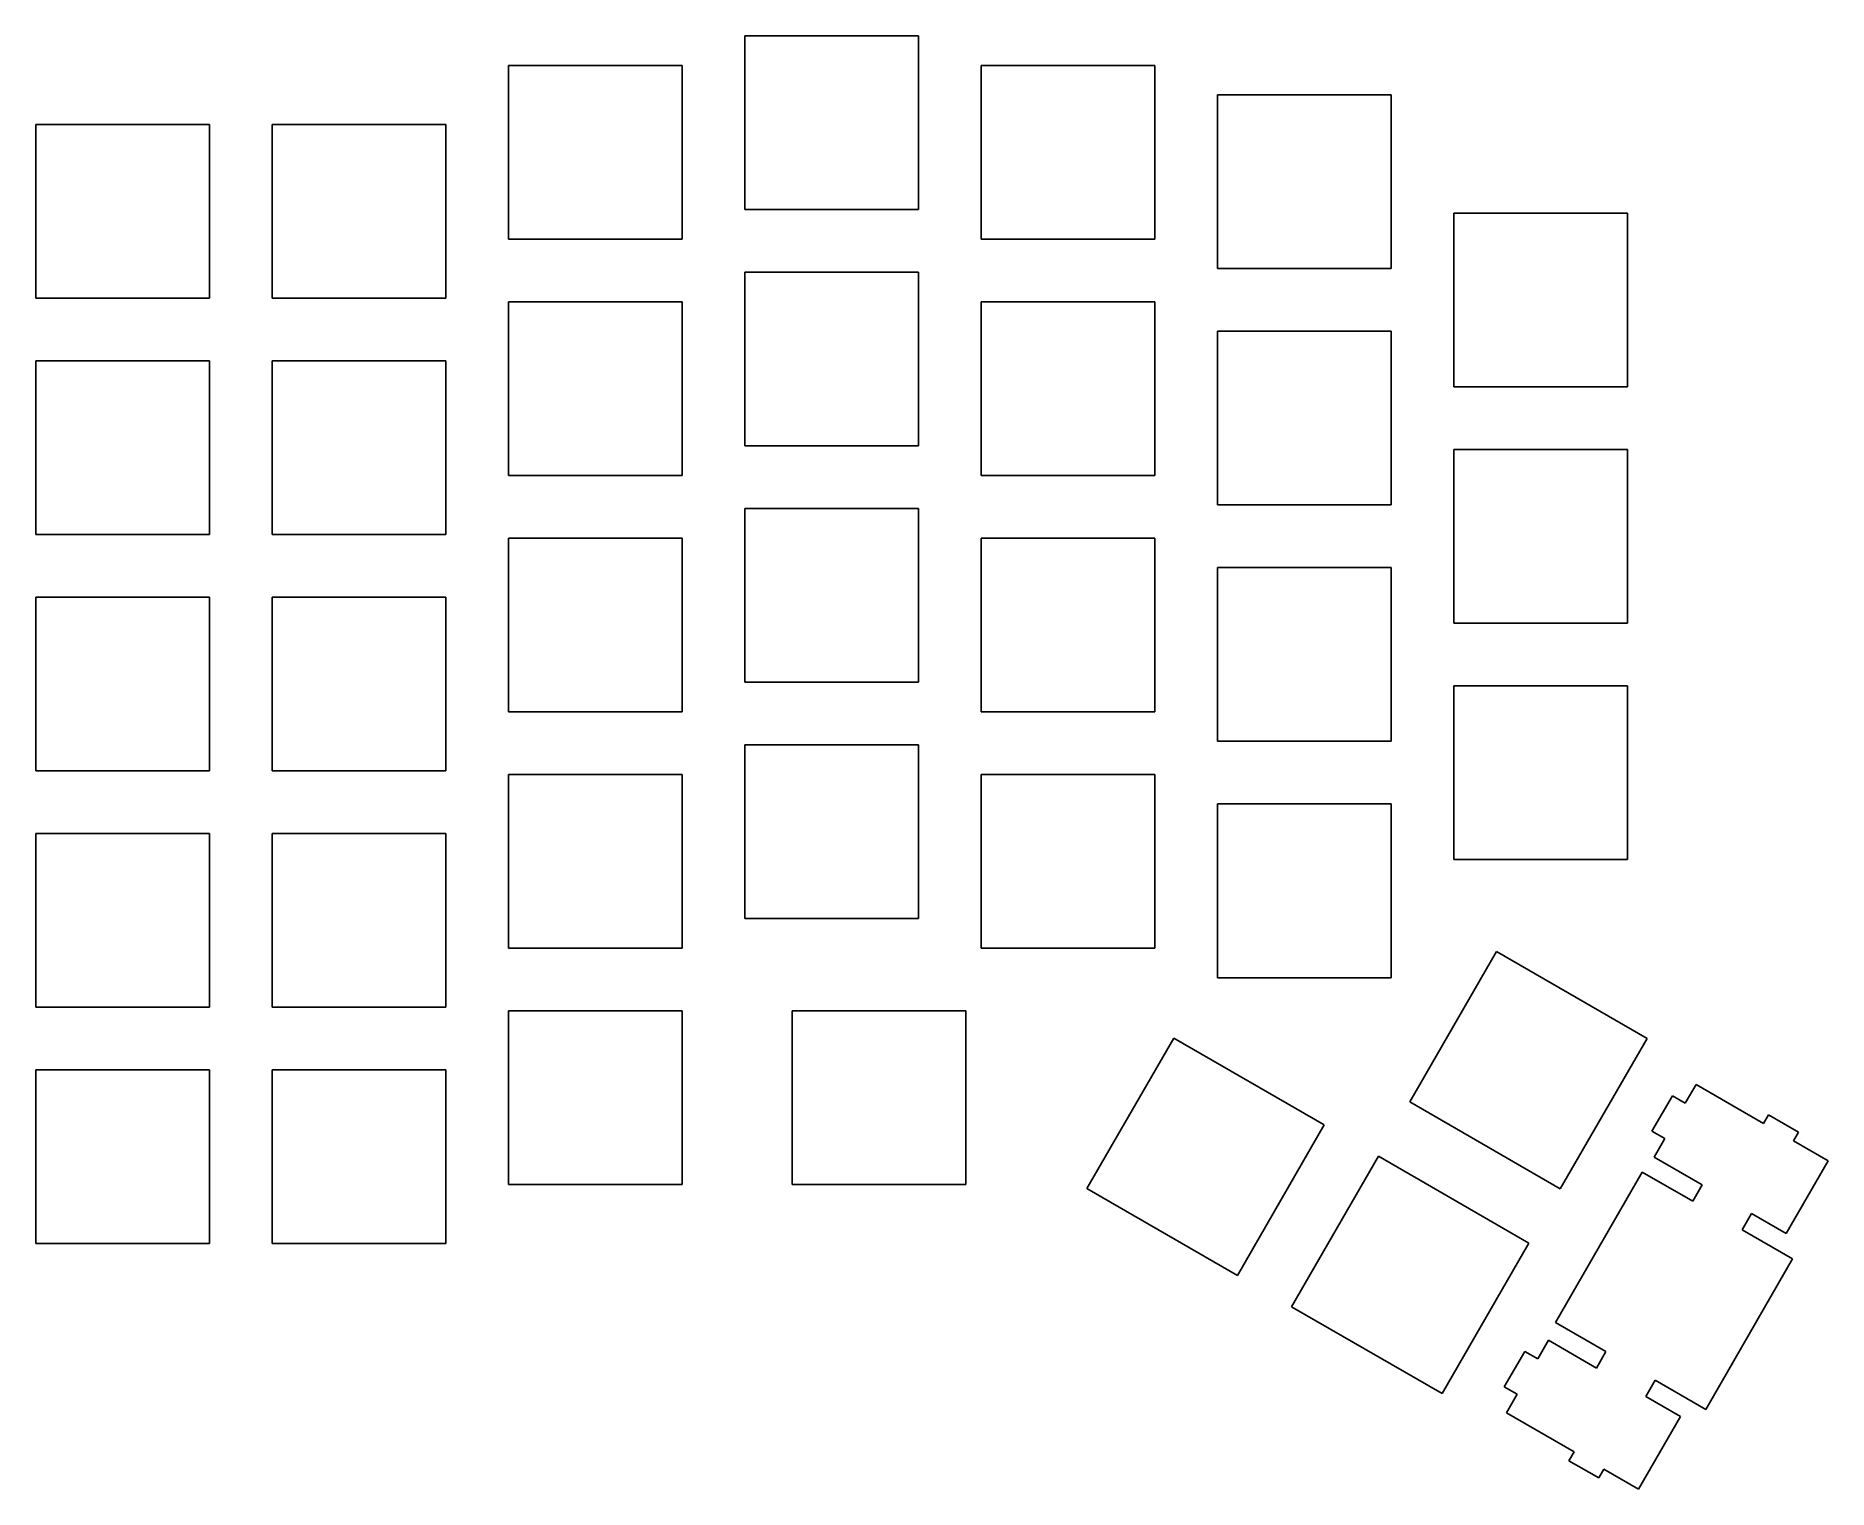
# Model space of a CAD drawing. Header units: metres. Extents: x -7 to 137, y -27 to 90.
import ezdxf

# ---------------------------------------------------------------- set-up
doc = ezdxf.new("R2010")
doc.units = ezdxf.units.M

msp = doc.modelspace()

# ---------------------------------------------------------------- linework, layer by layer
for p, q in [((64.15, 90.3438), (50.15, 90.3438)), ((50.15, 90.3438), (50.15, 76.3438)), ((64.15, 76.3438), (64.15, 90.3438)), ((45.1, 87.9625), (31.1, 87.9625)), ((31.1, 87.9625), (31.1, 73.9625)), ((45.1, 73.9625), (45.1, 87.9625)), ((83.2, 87.9625), (69.2, 87.9625)), ((69.2, 87.9625), (69.2, 73.9625)), ((83.2, 73.9625), (83.2, 87.9625)), ((102.25, 85.5812), (88.25, 85.5812)), ((88.25, 85.5812), (88.25, 71.5812)), ((102.25, 71.5812), (102.25, 85.5812)), ((7, 83.2), (-7, 83.2)), ((-7, 83.2), (-7, 69.2)), ((7, 69.2), (7, 83.2)), ((26.05, 83.2), (12.05, 83.2)), ((12.05, 83.2), (12.05, 69.2)), ((26.05, 69.2), (26.05, 83.2)), ((50.15, 76.3438), (64.15, 76.3438)), ((121.3, 76.0562), (107.3, 76.0562)), ((107.3, 76.0562), (107.3, 62.0562)), ((121.3, 62.0562), (121.3, 76.0562)), ((31.1, 73.9625), (45.1, 73.9625)), ((69.2, 73.9625), (83.2, 73.9625)), ((64.15, 71.2937), (50.15, 71.2937)), ((50.15, 71.2937), (50.15, 57.2937)), ((64.15, 57.2937), (64.15, 71.2937)), ((88.25, 71.5812), (102.25, 71.5812)), ((-7, 69.2), (7, 69.2)), ((12.05, 69.2), (26.05, 69.2)), ((45.1, 68.9125), (31.1, 68.9125)), ((31.1, 68.9125), (31.1, 54.9125)), ((45.1, 54.9125), (45.1, 68.9125)), ((83.2, 68.9125), (69.2, 68.9125)), ((69.2, 68.9125), (69.2, 54.9125)), ((83.2, 54.9125), (83.2, 68.9125)), ((102.25, 66.5312), (88.25, 66.5312)), ((88.25, 66.5312), (88.25, 52.5312)), ((102.25, 52.5312), (102.25, 66.5312)), ((7, 64.15), (-7, 64.15)), ((-7, 64.15), (-7, 50.15)), ((7, 50.15), (7, 64.15)), ((26.05, 64.15), (12.05, 64.15)), ((12.05, 64.15), (12.05, 50.15)), ((26.05, 50.15), (26.05, 64.15)), ((107.3, 62.0562), (121.3, 62.0562)), ((50.15, 57.2937), (64.15, 57.2937)), ((121.3, 57.0062), (107.3, 57.0062)), ((107.3, 57.0062), (107.3, 43.0062)), ((121.3, 43.0062), (121.3, 57.0062)), ((31.1, 54.9125), (45.1, 54.9125)), ((69.2, 54.9125), (83.2, 54.9125)), ((64.15, 52.2437), (50.15, 52.2437)), ((50.15, 52.2437), (50.15, 38.2437)), ((64.15, 38.2437), (64.15, 52.2437)), ((88.25, 52.5312), (102.25, 52.5312)), ((-7, 50.15), (7, 50.15)), ((12.05, 50.15), (26.05, 50.15)), ((45.1, 49.8625), (31.1, 49.8625)), ((31.1, 49.8625), (31.1, 35.8625)), ((45.1, 35.8625), (45.1, 49.8625)), ((83.2, 49.8625), (69.2, 49.8625)), ((69.2, 49.8625), (69.2, 35.8625)), ((83.2, 35.8625), (83.2, 49.8625)), ((102.25, 47.4812), (88.25, 47.4812)), ((88.25, 47.4812), (88.25, 33.4812)), ((102.25, 33.4812), (102.25, 47.4812)), ((7, 45.1), (-7, 45.1)), ((-7, 45.1), (-7, 31.1)), ((7, 31.1), (7, 45.1)), ((26.05, 45.1), (12.05, 45.1)), ((12.05, 45.1), (12.05, 31.1)), ((26.05, 31.1), (26.05, 45.1)), ((107.3, 43.0062), (121.3, 43.0062)), ((50.15, 38.2437), (64.15, 38.2437)), ((121.3, 37.9562), (107.3, 37.9562)), ((107.3, 37.9562), (107.3, 23.9562)), ((121.3, 23.9562), (121.3, 37.9562)), ((31.1, 35.8625), (45.1, 35.8625)), ((69.2, 35.8625), (83.2, 35.8625)), ((88.25, 33.4812), (102.25, 33.4812)), ((64.15, 33.1937), (50.15, 33.1937)), ((50.15, 33.1937), (50.15, 19.1937)), ((64.15, 19.1937), (64.15, 33.1937)), ((-7, 31.1), (7, 31.1)), ((12.05, 31.1), (26.05, 31.1)), ((45.1, 30.8125), (31.1, 30.8125)), ((31.1, 30.8125), (31.1, 16.8125)), ((45.1, 16.8125), (45.1, 30.8125)), ((83.2, 30.8125), (69.2, 30.8125)), ((69.2, 30.8125), (69.2, 16.8125)), ((83.2, 16.8125), (83.2, 30.8125)), ((102.25, 28.4312), (88.25, 28.4312)), ((88.25, 28.4312), (88.25, 14.4312)), ((102.25, 14.4312), (102.25, 28.4312)), ((7, 26.05), (-7, 26.05)), ((-7, 26.05), (-7, 12.05)), ((7, 12.05), (7, 26.05)), ((26.05, 26.05), (12.05, 26.05)), ((12.05, 26.05), (12.05, 12.05)), ((26.05, 12.05), (26.05, 26.05)), ((107.3, 23.9562), (121.3, 23.9562)), ((50.15, 19.1937), (64.15, 19.1937)), ((31.1, 16.8125), (45.1, 16.8125)), ((69.2, 16.8125), (83.2, 16.8125)), ((110.758, 16.5354), (103.758, 4.41101)), ((122.882, 9.53537), (110.758, 16.5354)), ((88.25, 14.4312), (102.25, 14.4312)), ((-7, 12.05), (7, 12.05)), ((12.05, 12.05), (26.05, 12.05)), ((45.1, 11.7625), (31.1, 11.7625)), ((31.1, 11.7625), (31.1, -2.23749)), ((45.1, -2.23749), (45.1, 11.7625)), ((67.96, 11.7625), (53.96, 11.7625)), ((53.96, 11.7625), (53.96, -2.23749)), ((67.96, -2.23749), (67.96, 11.7625)), ((84.7348, 9.56242), (77.7348, -2.56192)), ((96.8592, 2.56242), (84.7348, 9.56242)), ((115.882, -2.58897), (122.882, 9.53537)), ((7, 7), (-7, 7)), ((-7, 7), (-7, -7)), ((7, -7), (7, 7)), ((26.05, 7), (12.05, 7)), ((12.05, 7), (12.05, -7)), ((26.05, -7), (26.05, 7)), ((126.83, 5.81273), (125.967, 4.31883)), ((132.273, 2.67023), (126.83, 5.81273)), ((103.758, 4.41101), (115.882, -2.58897)), ((124.928, 4.91882), (123.278, 2.06094)), ((125.967, 4.31883), (124.928, 4.91882)), ((132.685, 3.38469), (132.273, 2.67023)), ((135.097, 1.9922), (132.685, 3.38469)), ((89.8592, -9.56192), (96.8592, 2.56242)), ((123.278, 2.06094), (124.317, 1.46095)), ((124.317, 1.46095), (123.455, -0.03293)), ((134.685, 1.27773), (135.097, 1.9922)), ((101.233, 0.03737), (94.2328, -12.087)), ((113.357, -6.96262), (101.233, 0.03737)), ((137.482, -0.33726), (134.685, 1.27773)), ((122.493, -1.23862), (115.493, -13.363)), ((126.564, -3.58861), (122.493, -1.23862)), ((123.455, -0.03293), (127.326, -2.26793)), ((134.107, -6.18294), (137.482, -0.33726)), ((31.1, -2.23749), (45.1, -2.23749)), ((53.96, -2.23749), (67.96, -2.23749)), ((77.7348, -2.56192), (89.8592, -9.56192)), ((127.326, -2.26793), (126.564, -3.58861)), ((130.547, -5.88861), (131.31, -4.56793)), ((131.31, -4.56793), (134.107, -6.18294)), ((-7, -7), (7, -7)), ((12.05, -7), (26.05, -7)), ((106.357, -19.087), (113.357, -6.96262)), ((134.618, -8.23862), (130.547, -5.88861)), ((127.618, -20.363), (134.618, -8.23862)), ((94.2328, -12.087), (106.357, -19.087)), ((115.493, -13.363), (119.564, -15.713)), ((113.028, -15.6926), (111.378, -18.5504)), ((114.067, -16.2926), (113.028, -15.6926)), ((114.93, -14.7986), (114.067, -16.2926)), ((118.801, -17.0336), (114.93, -14.7986)), ((119.564, -15.713), (118.801, -17.0336)), ((111.378, -18.5504), (112.417, -19.1504)), ((122.785, -19.3336), (123.547, -18.013)), ((123.547, -18.013), (127.618, -20.363)), ((112.417, -19.1504), (111.555, -20.6443)), ((125.582, -20.9487), (122.785, -19.3336)), ((111.555, -20.6443), (116.998, -23.7868)), ((122.207, -26.7943), (125.582, -20.9487)), ((116.998, -23.7868), (116.585, -24.5013)), ((116.585, -24.5013), (118.997, -25.8938)), ((118.997, -25.8938), (119.41, -25.1793)), ((119.41, -25.1793), (122.207, -26.7943))]:
    msp.add_line(p, q)

doc.saveas('drawing.dxf')
